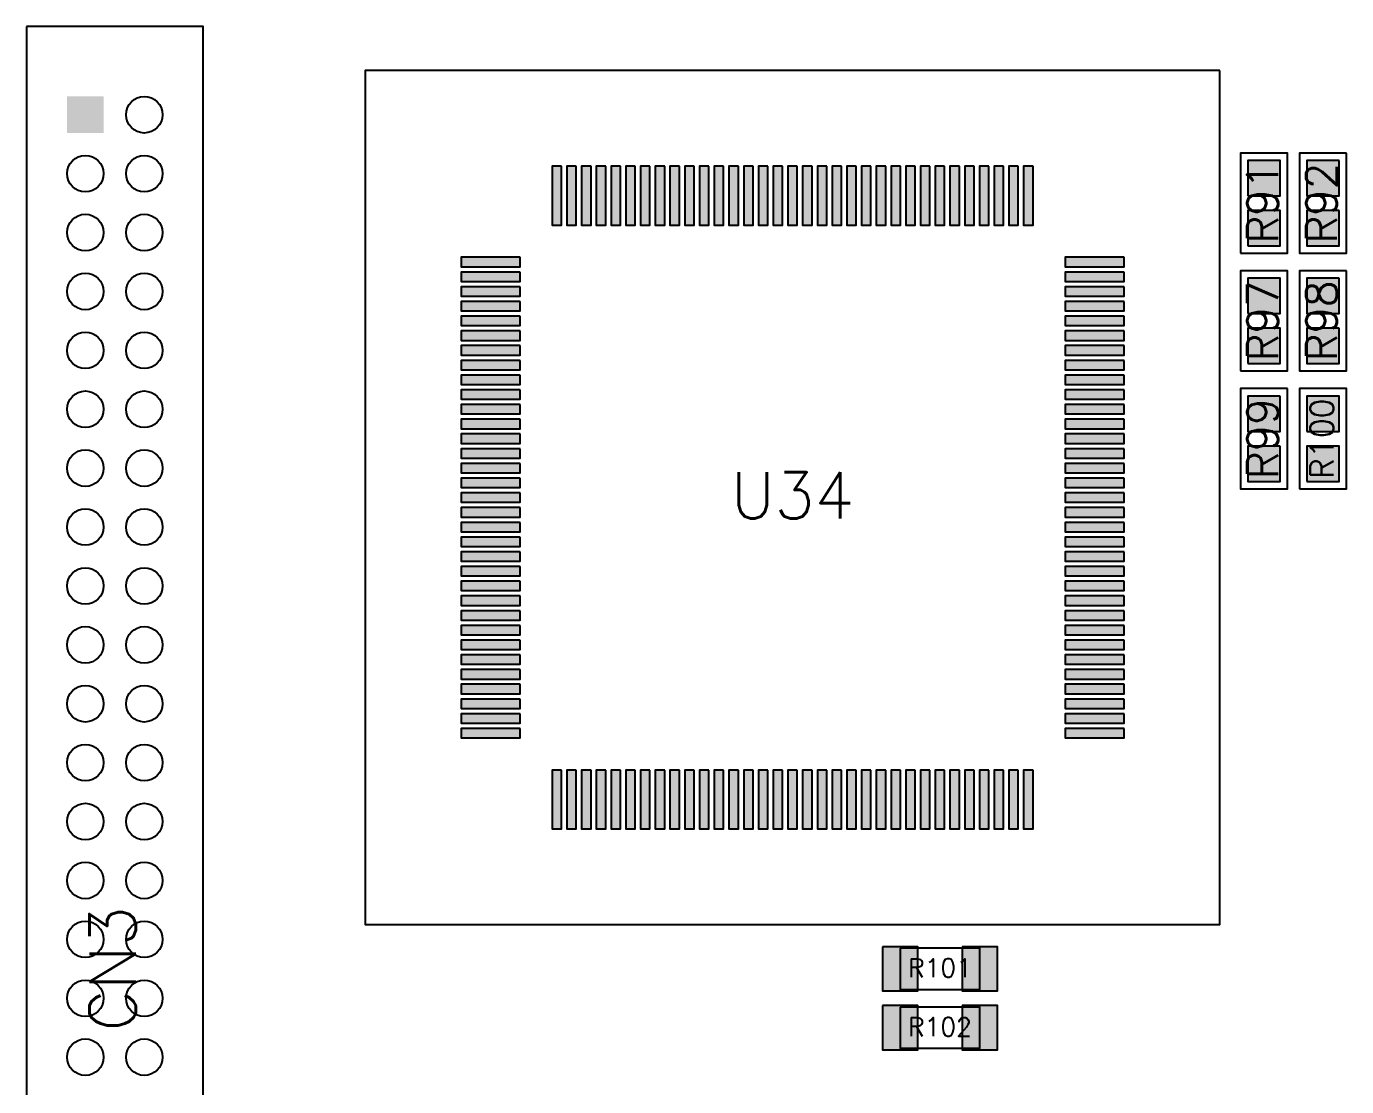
# Model space of a CAD drawing. Header units: millimetres. Extents: x 0 to 245, y 0 to 220.
# Drawn here: x 118.1 to 175, y 49.5 to 95.2 of the extents above; entities that cross this region are included whole.
import ezdxf

# ---------------------------------------------------------------- set-up
doc = ezdxf.new("R2010")
doc.units = ezdxf.units.MM
for name, color, linetype in [('T_SMDOutline_InBom', 5, 'Continuous'), ('T_SMDText_InBom', 8, 'Continuous'), ('T_THTOutline_InBom', 22, 'Continuous'), ('T_THTText_InBom', 22, 'Continuous'), ('Top-InBomParts-SMD-0', 10, 'Continuous'), ('Top-InBomParts-THT-0', 22, 'Continuous'), ('Top-InBomParts-THT-all', 22, 'Continuous'), ('Top-InBomSMDPins-all', 5, 'Continuous'), ('Top-InBomSMDPinsPad-all', 5, 'Continuous')]:
    doc.layers.add(name, color=color, linetype=linetype)
doc.styles.get("Standard").update_dxf_attribs({"font": 'txt', "bigfont": 'gbcbig.shx'})

msp = doc.modelspace()

# ---------------------------------------------------------------- hatches: boundary and pattern name
at = {"layer": 'Top-InBomParts-THT-all'}
msp.add_hatch(color=256, dxfattribs=at).paths.add_polyline_path([(119.8626, 92.2274), (119.8626, 90.6526), (121.4374, 90.6526), (121.4374, 92.2274), (119.8626, 92.2274)], flags=0)
at = {"layer": 'Top-InBomSMDPinsPad-all'}
for points in [[(170.7515, 87.9472), (172.1485, 87.9472), (172.1485, 89.4712), (170.7515, 89.4712), (170.7515, 87.9472)], [(174.6885, 89.4712), (173.2915, 89.4712), (173.2915, 87.9472), (174.6885, 87.9472), (174.6885, 89.4712)], [(141.1732, 89.2172), (140.7668, 89.2172), (140.7668, 86.6772), (141.1732, 86.6772), (141.1732, 89.2172)], [(141.8082, 89.2172), (141.4018, 89.2172), (141.4018, 86.6772), (141.8082, 86.6772), (141.8082, 89.2172)], [(142.4432, 89.2172), (142.0368, 89.2172), (142.0368, 86.6772), (142.4432, 86.6772), (142.4432, 89.2172)], [(143.0782, 89.2172), (142.6718, 89.2172), (142.6718, 86.6772), (143.0782, 86.6772), (143.0782, 89.2172)], [(143.7132, 89.2172), (143.3068, 89.2172), (143.3068, 86.6772), (143.7132, 86.6772), (143.7132, 89.2172)], [(144.3482, 89.2172), (143.9418, 89.2172), (143.9418, 86.6772), (144.3482, 86.6772), (144.3482, 89.2172)], [(144.9832, 89.2172), (144.5768, 89.2172), (144.5768, 86.6772), (144.9832, 86.6772), (144.9832, 89.2172)], [(145.6182, 89.2172), (145.2118, 89.2172), (145.2118, 86.6772), (145.6182, 86.6772), (145.6182, 89.2172)], [(146.2532, 89.2172), (145.8468, 89.2172), (145.8468, 86.6772), (146.2532, 86.6772), (146.2532, 89.2172)], [(146.8882, 89.2172), (146.4818, 89.2172), (146.4818, 86.6772), (146.8882, 86.6772), (146.8882, 89.2172)], [(147.5232, 89.2172), (147.1168, 89.2172), (147.1168, 86.6772), (147.5232, 86.6772), (147.5232, 89.2172)], [(148.1582, 89.2172), (147.7518, 89.2172), (147.7518, 86.6772), (148.1582, 86.6772), (148.1582, 89.2172)], [(148.7932, 89.2172), (148.3868, 89.2172), (148.3868, 86.6772), (148.7932, 86.6772), (148.7932, 89.2172)], [(149.4282, 89.2172), (149.0218, 89.2172), (149.0218, 86.6772), (149.4282, 86.6772), (149.4282, 89.2172)], [(150.0632, 89.2172), (149.6568, 89.2172), (149.6568, 86.6772), (150.0632, 86.6772), (150.0632, 89.2172)], [(150.6982, 89.2172), (150.2918, 89.2172), (150.2918, 86.6772), (150.6982, 86.6772), (150.6982, 89.2172)], [(151.3329, 89.2172), (150.9265, 89.2172), (150.9265, 86.6772), (151.3329, 86.6772), (151.3329, 89.2172)], [(151.9679, 89.2172), (151.5615, 89.2172), (151.5615, 86.6772), (151.9679, 86.6772), (151.9679, 89.2172)], [(152.6029, 89.2172), (152.1965, 89.2172), (152.1965, 86.6772), (152.6029, 86.6772), (152.6029, 89.2172)], [(153.2379, 89.2172), (152.8315, 89.2172), (152.8315, 86.6772), (153.2379, 86.6772), (153.2379, 89.2172)], [(153.8729, 89.2172), (153.4665, 89.2172), (153.4665, 86.6772), (153.8729, 86.6772), (153.8729, 89.2172)], [(154.5079, 89.2172), (154.1015, 89.2172), (154.1015, 86.6772), (154.5079, 86.6772), (154.5079, 89.2172)], [(155.1429, 89.2172), (154.7365, 89.2172), (154.7365, 86.6772), (155.1429, 86.6772), (155.1429, 89.2172)], [(155.7779, 89.2172), (155.3715, 89.2172), (155.3715, 86.6772), (155.7779, 86.6772), (155.7779, 89.2172)], [(156.4129, 89.2172), (156.0065, 89.2172), (156.0065, 86.6772), (156.4129, 86.6772), (156.4129, 89.2172)], [(157.0479, 89.2172), (156.6415, 89.2172), (156.6415, 86.6772), (157.0479, 86.6772), (157.0479, 89.2172)], [(157.6829, 89.2172), (157.2765, 89.2172), (157.2765, 86.6772), (157.6829, 86.6772), (157.6829, 89.2172)], [(158.3179, 89.2172), (157.9115, 89.2172), (157.9115, 86.6772), (158.3179, 86.6772), (158.3179, 89.2172)], [(158.9529, 89.2172), (158.5465, 89.2172), (158.5465, 86.6772), (158.9529, 86.6772), (158.9529, 89.2172)], [(159.5879, 89.2172), (159.1815, 89.2172), (159.1815, 86.6772), (159.5879, 86.6772), (159.5879, 89.2172)], [(160.2229, 89.2172), (159.8165, 89.2172), (159.8165, 86.6772), (160.2229, 86.6772), (160.2229, 89.2172)], [(160.8579, 89.2172), (160.4515, 89.2172), (160.4515, 86.6772), (160.8579, 86.6772), (160.8579, 89.2172)], [(161.4929, 89.2172), (161.0865, 89.2172), (161.0865, 86.6772), (161.4929, 86.6772), (161.4929, 89.2172)], [(170.7515, 85.7885), (172.1485, 85.7885), (172.1485, 87.3125), (170.7515, 87.3125), (170.7515, 85.7885)], [(174.6885, 87.3125), (173.2915, 87.3125), (173.2915, 85.7885), (174.6885, 85.7885), (174.6885, 87.3125)], [(139.3825, 85.2929), (136.8425, 85.2929), (136.8425, 84.8865), (139.3825, 84.8865), (139.3825, 85.2929)], [(165.4172, 85.2929), (162.8772, 85.2929), (162.8772, 84.8865), (165.4172, 84.8865), (165.4172, 85.2929)], [(139.3825, 84.6579), (136.8425, 84.6579), (136.8425, 84.2515), (139.3825, 84.2515), (139.3825, 84.6579)], [(165.4172, 84.6579), (162.8772, 84.6579), (162.8772, 84.2515), (165.4172, 84.2515), (165.4172, 84.6579)], [(170.7515, 82.8672), (172.1485, 82.8672), (172.1485, 84.3912), (170.7515, 84.3912), (170.7515, 82.8672)], [(174.6885, 84.3912), (173.2915, 84.3912), (173.2915, 82.8672), (174.6885, 82.8672), (174.6885, 84.3912)], [(139.3825, 84.0229), (136.8425, 84.0229), (136.8425, 83.6165), (139.3825, 83.6165), (139.3825, 84.0229)], [(165.4172, 84.0229), (162.8772, 84.0229), (162.8772, 83.6165), (165.4172, 83.6165), (165.4172, 84.0229)], [(139.3825, 83.3879), (136.8425, 83.3879), (136.8425, 82.9815), (139.3825, 82.9815), (139.3825, 83.3879)], [(165.4172, 83.3879), (162.8772, 83.3879), (162.8772, 82.9815), (165.4172, 82.9815), (165.4172, 83.3879)], [(139.3825, 82.7529), (136.8425, 82.7529), (136.8425, 82.3465), (139.3825, 82.3465), (139.3825, 82.7529)], [(165.4172, 82.7529), (162.8772, 82.7529), (162.8772, 82.3465), (165.4172, 82.3465), (165.4172, 82.7529)], [(139.3825, 82.1179), (136.8425, 82.1179), (136.8425, 81.7115), (139.3825, 81.7115), (139.3825, 82.1179)], [(165.4172, 82.1179), (162.8772, 82.1179), (162.8772, 81.7115), (165.4172, 81.7115), (165.4172, 82.1179)], [(170.7515, 80.7085), (172.1485, 80.7085), (172.1485, 82.2325), (170.7515, 82.2325), (170.7515, 80.7085)], [(174.6885, 82.2325), (173.2915, 82.2325), (173.2915, 80.7085), (174.6885, 80.7085), (174.6885, 82.2325)], [(139.3825, 81.4829), (136.8425, 81.4829), (136.8425, 81.0765), (139.3825, 81.0765), (139.3825, 81.4829)], [(165.4172, 81.4829), (162.8772, 81.4829), (162.8772, 81.0765), (165.4172, 81.0765), (165.4172, 81.4829)], [(139.3825, 80.8479), (136.8425, 80.8479), (136.8425, 80.4415), (139.3825, 80.4415), (139.3825, 80.8479)], [(165.4172, 80.8479), (162.8772, 80.8479), (162.8772, 80.4415), (165.4172, 80.4415), (165.4172, 80.8479)], [(139.3825, 80.2129), (136.8425, 80.2129), (136.8425, 79.8065), (139.3825, 79.8065), (139.3825, 80.2129)], [(165.4172, 80.2129), (162.8772, 80.2129), (162.8772, 79.8065), (165.4172, 79.8065), (165.4172, 80.2129)], [(139.3825, 79.5779), (136.8425, 79.5779), (136.8425, 79.1715), (139.3825, 79.1715), (139.3825, 79.5779)], [(165.4172, 79.5779), (162.8772, 79.5779), (162.8772, 79.1715), (165.4172, 79.1715), (165.4172, 79.5779)], [(172.1485, 79.3112), (170.7515, 79.3112), (170.7515, 77.7872), (172.1485, 77.7872), (172.1485, 79.3112)], [(173.2915, 77.7872), (174.6885, 77.7872), (174.6885, 79.3112), (173.2915, 79.3112), (173.2915, 77.7872)], [(139.3825, 78.9429), (136.8425, 78.9429), (136.8425, 78.5365), (139.3825, 78.5365), (139.3825, 78.9429)], [(165.4172, 78.9429), (162.8772, 78.9429), (162.8772, 78.5365), (165.4172, 78.5365), (165.4172, 78.9429)], [(139.3825, 78.3079), (136.8425, 78.3079), (136.8425, 77.9015), (139.3825, 77.9015), (139.3825, 78.3079)], [(165.4172, 78.3079), (162.8772, 78.3079), (162.8772, 77.9015), (165.4172, 77.9015), (165.4172, 78.3079)], [(139.3825, 77.6729), (136.8425, 77.6729), (136.8425, 77.2665), (139.3825, 77.2665), (139.3825, 77.6729)], [(165.4172, 77.6729), (162.8772, 77.6729), (162.8772, 77.2665), (165.4172, 77.2665), (165.4172, 77.6729)], [(139.3825, 77.0379), (136.8425, 77.0379), (136.8425, 76.6315), (139.3825, 76.6315), (139.3825, 77.0379)], [(165.4172, 77.0379), (162.8772, 77.0379), (162.8772, 76.6315), (165.4172, 76.6315), (165.4172, 77.0379)], [(172.1485, 77.1525), (170.7515, 77.1525), (170.7515, 75.6285), (172.1485, 75.6285), (172.1485, 77.1525)], [(173.2915, 75.6285), (174.6885, 75.6285), (174.6885, 77.1525), (173.2915, 77.1525), (173.2915, 75.6285)], [(139.3825, 76.4029), (136.8425, 76.4029), (136.8425, 75.9965), (139.3825, 75.9965), (139.3825, 76.4029)], [(165.4172, 76.4029), (162.8772, 76.4029), (162.8772, 75.9965), (165.4172, 75.9965), (165.4172, 76.4029)], [(139.3825, 75.7679), (136.8425, 75.7679), (136.8425, 75.3615), (139.3825, 75.3615), (139.3825, 75.7679)], [(165.4172, 75.7679), (162.8772, 75.7679), (162.8772, 75.3615), (165.4172, 75.3615), (165.4172, 75.7679)], [(139.3825, 75.1329), (136.8425, 75.1329), (136.8425, 74.7265), (139.3825, 74.7265), (139.3825, 75.1329)], [(165.4172, 75.1329), (162.8772, 75.1329), (162.8772, 74.7265), (165.4172, 74.7265), (165.4172, 75.1329)], [(139.3825, 74.4982), (136.8425, 74.4982), (136.8425, 74.0918), (139.3825, 74.0918), (139.3825, 74.4982)], [(165.4172, 74.4982), (162.8772, 74.4982), (162.8772, 74.0918), (165.4172, 74.0918), (165.4172, 74.4982)], [(139.3825, 73.8632), (136.8425, 73.8632), (136.8425, 73.4568), (139.3825, 73.4568), (139.3825, 73.8632)], [(165.4172, 73.8632), (162.8772, 73.8632), (162.8772, 73.4568), (165.4172, 73.4568), (165.4172, 73.8632)], [(139.3825, 73.2282), (136.8425, 73.2282), (136.8425, 72.8218), (139.3825, 72.8218), (139.3825, 73.2282)], [(165.4172, 73.2282), (162.8772, 73.2282), (162.8772, 72.8218), (165.4172, 72.8218), (165.4172, 73.2282)], [(139.3825, 72.5932), (136.8425, 72.5932), (136.8425, 72.1868), (139.3825, 72.1868), (139.3825, 72.5932)], [(165.4172, 72.5932), (162.8772, 72.5932), (162.8772, 72.1868), (165.4172, 72.1868), (165.4172, 72.5932)], [(139.3825, 71.9582), (136.8425, 71.9582), (136.8425, 71.5518), (139.3825, 71.5518), (139.3825, 71.9582)], [(165.4172, 71.9582), (162.8772, 71.9582), (162.8772, 71.5518), (165.4172, 71.5518), (165.4172, 71.9582)], [(139.3825, 71.3232), (136.8425, 71.3232), (136.8425, 70.9168), (139.3825, 70.9168), (139.3825, 71.3232)], [(165.4172, 71.3232), (162.8772, 71.3232), (162.8772, 70.9168), (165.4172, 70.9168), (165.4172, 71.3232)], [(139.3825, 70.6882), (136.8425, 70.6882), (136.8425, 70.2818), (139.3825, 70.2818), (139.3825, 70.6882)], [(165.4172, 70.6882), (162.8772, 70.6882), (162.8772, 70.2818), (165.4172, 70.2818), (165.4172, 70.6882)], [(139.3825, 70.0532), (136.8425, 70.0532), (136.8425, 69.6468), (139.3825, 69.6468), (139.3825, 70.0532)], [(165.4172, 70.0532), (162.8772, 70.0532), (162.8772, 69.6468), (165.4172, 69.6468), (165.4172, 70.0532)], [(139.3825, 69.4182), (136.8425, 69.4182), (136.8425, 69.0118), (139.3825, 69.0118), (139.3825, 69.4182)], [(165.4172, 69.4182), (162.8772, 69.4182), (162.8772, 69.0118), (165.4172, 69.0118), (165.4172, 69.4182)], [(139.3825, 68.7832), (136.8425, 68.7832), (136.8425, 68.3768), (139.3825, 68.3768), (139.3825, 68.7832)], [(165.4172, 68.7832), (162.8772, 68.7832), (162.8772, 68.3768), (165.4172, 68.3768), (165.4172, 68.7832)], [(139.3825, 68.1482), (136.8425, 68.1482), (136.8425, 67.7418), (139.3825, 67.7418), (139.3825, 68.1482)], [(165.4172, 68.1482), (162.8772, 68.1482), (162.8772, 67.7418), (165.4172, 67.7418), (165.4172, 68.1482)], [(139.3825, 67.5132), (136.8425, 67.5132), (136.8425, 67.1068), (139.3825, 67.1068), (139.3825, 67.5132)], [(165.4172, 67.5132), (162.8772, 67.5132), (162.8772, 67.1068), (165.4172, 67.1068), (165.4172, 67.5132)], [(139.3825, 66.8782), (136.8425, 66.8782), (136.8425, 66.4718), (139.3825, 66.4718), (139.3825, 66.8782)], [(165.4172, 66.8782), (162.8772, 66.8782), (162.8772, 66.4718), (165.4172, 66.4718), (165.4172, 66.8782)], [(139.3825, 66.2432), (136.8425, 66.2432), (136.8425, 65.8368), (139.3825, 65.8368), (139.3825, 66.2432)], [(165.4172, 66.2432), (162.8772, 66.2432), (162.8772, 65.8368), (165.4172, 65.8368), (165.4172, 66.2432)], [(139.3825, 65.6082), (136.8425, 65.6082), (136.8425, 65.2018), (139.3825, 65.2018), (139.3825, 65.6082)], [(165.4172, 65.6082), (162.8772, 65.6082), (162.8772, 65.2018), (165.4172, 65.2018), (165.4172, 65.6082)], [(139.3825, 64.9732), (136.8425, 64.9732), (136.8425, 64.5668), (139.3825, 64.5668), (139.3825, 64.9732)], [(165.4172, 64.9732), (162.8772, 64.9732), (162.8772, 64.5668), (165.4172, 64.5668), (165.4172, 64.9732)], [(141.1732, 63.1825), (140.7668, 63.1825), (140.7668, 60.6425), (141.1732, 60.6425), (141.1732, 63.1825)], [(141.8082, 63.1825), (141.4018, 63.1825), (141.4018, 60.6425), (141.8082, 60.6425), (141.8082, 63.1825)], [(142.4432, 63.1825), (142.0368, 63.1825), (142.0368, 60.6425), (142.4432, 60.6425), (142.4432, 63.1825)], [(143.0782, 63.1825), (142.6718, 63.1825), (142.6718, 60.6425), (143.0782, 60.6425), (143.0782, 63.1825)], [(143.7132, 63.1825), (143.3068, 63.1825), (143.3068, 60.6425), (143.7132, 60.6425), (143.7132, 63.1825)], [(144.3482, 63.1825), (143.9418, 63.1825), (143.9418, 60.6425), (144.3482, 60.6425), (144.3482, 63.1825)], [(144.9832, 63.1825), (144.5768, 63.1825), (144.5768, 60.6425), (144.9832, 60.6425), (144.9832, 63.1825)], [(145.6182, 63.1825), (145.2118, 63.1825), (145.2118, 60.6425), (145.6182, 60.6425), (145.6182, 63.1825)], [(146.2532, 63.1825), (145.8468, 63.1825), (145.8468, 60.6425), (146.2532, 60.6425), (146.2532, 63.1825)], [(146.8882, 63.1825), (146.4818, 63.1825), (146.4818, 60.6425), (146.8882, 60.6425), (146.8882, 63.1825)], [(147.5232, 63.1825), (147.1168, 63.1825), (147.1168, 60.6425), (147.5232, 60.6425), (147.5232, 63.1825)], [(148.1582, 63.1825), (147.7518, 63.1825), (147.7518, 60.6425), (148.1582, 60.6425), (148.1582, 63.1825)], [(148.7932, 63.1825), (148.3868, 63.1825), (148.3868, 60.6425), (148.7932, 60.6425), (148.7932, 63.1825)], [(149.4282, 63.1825), (149.0218, 63.1825), (149.0218, 60.6425), (149.4282, 60.6425), (149.4282, 63.1825)], [(150.0632, 63.1825), (149.6568, 63.1825), (149.6568, 60.6425), (150.0632, 60.6425), (150.0632, 63.1825)], [(150.6982, 63.1825), (150.2918, 63.1825), (150.2918, 60.6425), (150.6982, 60.6425), (150.6982, 63.1825)], [(151.3329, 63.1825), (150.9265, 63.1825), (150.9265, 60.6425), (151.3329, 60.6425), (151.3329, 63.1825)], [(151.9679, 63.1825), (151.5615, 63.1825), (151.5615, 60.6425), (151.9679, 60.6425), (151.9679, 63.1825)], [(152.6029, 63.1825), (152.1965, 63.1825), (152.1965, 60.6425), (152.6029, 60.6425), (152.6029, 63.1825)], [(153.2379, 63.1825), (152.8315, 63.1825), (152.8315, 60.6425), (153.2379, 60.6425), (153.2379, 63.1825)], [(153.8729, 63.1825), (153.4665, 63.1825), (153.4665, 60.6425), (153.8729, 60.6425), (153.8729, 63.1825)], [(154.5079, 63.1825), (154.1015, 63.1825), (154.1015, 60.6425), (154.5079, 60.6425), (154.5079, 63.1825)], [(155.1429, 63.1825), (154.7365, 63.1825), (154.7365, 60.6425), (155.1429, 60.6425), (155.1429, 63.1825)], [(155.7779, 63.1825), (155.3715, 63.1825), (155.3715, 60.6425), (155.7779, 60.6425), (155.7779, 63.1825)], [(156.4129, 63.1825), (156.0065, 63.1825), (156.0065, 60.6425), (156.4129, 60.6425), (156.4129, 63.1825)], [(157.0479, 63.1825), (156.6415, 63.1825), (156.6415, 60.6425), (157.0479, 60.6425), (157.0479, 63.1825)], [(157.6829, 63.1825), (157.2765, 63.1825), (157.2765, 60.6425), (157.6829, 60.6425), (157.6829, 63.1825)], [(158.3179, 63.1825), (157.9115, 63.1825), (157.9115, 60.6425), (158.3179, 60.6425), (158.3179, 63.1825)], [(158.9529, 63.1825), (158.5465, 63.1825), (158.5465, 60.6425), (158.9529, 60.6425), (158.9529, 63.1825)], [(159.5879, 63.1825), (159.1815, 63.1825), (159.1815, 60.6425), (159.5879, 60.6425), (159.5879, 63.1825)], [(160.2229, 63.1825), (159.8165, 63.1825), (159.8165, 60.6425), (160.2229, 60.6425), (160.2229, 63.1825)], [(160.8579, 63.1825), (160.4515, 63.1825), (160.4515, 60.6425), (160.8579, 60.6425), (160.8579, 63.1825)], [(161.4929, 63.1825), (161.0865, 63.1825), (161.0865, 60.6425), (161.4929, 60.6425), (161.4929, 63.1825)], [(155.0035, 55.5625), (155.0035, 53.6575), (156.5275, 53.6575), (156.5275, 55.5625), (155.0035, 55.5625)], [(158.4322, 55.5625), (158.4322, 53.6575), (159.9562, 53.6575), (159.9562, 55.5625), (158.4322, 55.5625)], [(155.0035, 53.0222), (155.0035, 51.1172), (156.5275, 51.1172), (156.5275, 53.0222), (155.0035, 53.0222)], [(158.4322, 53.0222), (158.4322, 51.1172), (159.9562, 51.1172), (159.9562, 53.0222), (158.4322, 53.0222)]]:
    msp.add_hatch(color=256, dxfattribs=at).paths.add_polyline_path(points, flags=0)

# ---------------------------------------------------------------- linework, layer by layer
at = {"layer": 'T_SMDOutline_InBom'}
for points in [[(169.5447, 93.3447), (132.715, 93.3447), (132.715, 56.515), (169.5447, 56.515), (169.5447, 93.3447)], [(170.434, 85.471), (172.466, 85.471), (172.466, 89.7887), (170.434, 89.7887), (170.434, 85.471)], [(175.006, 89.7887), (172.974, 89.7887), (172.974, 85.471), (175.006, 85.471), (175.006, 89.7887)], [(170.434, 80.391), (172.466, 80.391), (172.466, 84.7087), (170.434, 84.7087), (170.434, 80.391)], [(175.006, 84.7087), (172.974, 84.7087), (172.974, 80.391), (175.006, 80.391), (175.006, 84.7087)], [(172.466, 79.6287), (170.434, 79.6287), (170.434, 75.311), (172.466, 75.311), (172.466, 79.6287)], [(172.974, 75.311), (175.006, 75.311), (175.006, 79.6287), (172.974, 79.6287), (172.974, 75.311)], [(155.7655, 55.499), (155.7655, 53.721), (159.1942, 53.721), (159.1942, 55.499), (155.7655, 55.499)], [(155.7655, 52.9587), (155.7655, 51.1807), (159.1942, 51.1807), (159.1942, 52.9587), (155.7655, 52.9587)]]:
    msp.add_lwpolyline(points, dxfattribs=at)
at = {"layer": 'T_THTOutline_InBom'}
msp.add_lwpolyline([(118.11, 95.25), (118.11, 13.97), (125.7297, 13.97), (125.7297, 95.25), (118.11, 95.25)], dxfattribs=at)
at = {"layer": 'Top-InBomParts-SMD-0'}
for points in [[(169.5447, 93.3447), (132.7147, 93.3447), (132.7147, 56.5147), (169.5447, 56.5147), (169.5447, 93.3447)], [(170.434, 85.471), (172.466, 85.471), (172.466, 89.789), (170.434, 89.789), (170.434, 85.471)], [(175.006, 89.7887), (172.974, 89.7887), (172.974, 85.4707), (175.006, 85.4707), (175.006, 89.7887)], [(170.434, 80.391), (172.466, 80.391), (172.466, 84.709), (170.434, 84.709), (170.434, 80.391)], [(175.006, 84.7087), (172.974, 84.7087), (172.974, 80.3907), (175.006, 80.3907), (175.006, 84.7087)], [(172.466, 79.6287), (170.434, 79.6287), (170.434, 75.3107), (172.466, 75.3107), (172.466, 79.6287)], [(172.974, 75.311), (175.006, 75.311), (175.006, 79.629), (172.974, 79.629), (172.974, 75.311)], [(155.7655, 55.499), (155.7655, 53.721), (159.1945, 53.721), (159.1945, 55.499), (155.7655, 55.499)], [(155.7655, 52.9587), (155.7655, 51.1807), (159.1945, 51.1807), (159.1945, 52.9587), (155.7655, 52.9587)]]:
    msp.add_lwpolyline(points, dxfattribs=at)
at = {"layer": 'Top-InBomParts-THT-0'}
msp.add_lwpolyline([(118.11, 95.25), (118.11, 13.97), (125.73, 13.97), (125.73, 95.25), (118.11, 95.25)], dxfattribs=at)
at = {"layer": 'Top-InBomParts-THT-all'}
for centre in [(123.19, 91.4397), (120.65, 88.8997), (123.19, 88.8997), (120.65, 86.36), (123.19, 86.36), (120.65, 83.8197), (123.19, 83.8197), (120.65, 81.2797), (123.19, 81.2797), (120.65, 78.7397), (123.19, 78.7397), (120.65, 76.1997), (123.19, 76.1997), (120.65, 73.66), (123.19, 73.66), (120.65, 71.1197), (123.19, 71.1197), (120.65, 68.5797), (123.19, 68.5797), (120.65, 66.0397), (123.19, 66.0397), (120.65, 63.4997), (123.19, 63.4997), (120.65, 60.96), (123.19, 60.96), (120.65, 58.4197), (123.19, 58.4197), (120.65, 55.88), (123.19, 55.88), (120.65, 53.34), (123.19, 53.34), (120.65, 50.8), (123.19, 50.8)]:
    msp.add_circle(centre, 0.7873, dxfattribs=at)
at = {"layer": 'Top-InBomSMDPins-all'}
for points in [[(170.7515, 87.9472), (172.1485, 87.9472), (172.1485, 89.4712), (170.7515, 89.4712), (170.7515, 87.9472)], [(174.6885, 89.4712), (173.2915, 89.4712), (173.2915, 87.9472), (174.6885, 87.9472), (174.6885, 89.4712)], [(141.1732, 89.2172), (140.7668, 89.2172), (140.7668, 86.6772), (141.1732, 86.6772), (141.1732, 89.2172)], [(141.8082, 89.2172), (141.4018, 89.2172), (141.4018, 86.6772), (141.8082, 86.6772), (141.8082, 89.2172)], [(142.4432, 89.2172), (142.0368, 89.2172), (142.0368, 86.6772), (142.4432, 86.6772), (142.4432, 89.2172)], [(143.0782, 89.2172), (142.6718, 89.2172), (142.6718, 86.6772), (143.0782, 86.6772), (143.0782, 89.2172)], [(143.7132, 89.2172), (143.3068, 89.2172), (143.3068, 86.6772), (143.7132, 86.6772), (143.7132, 89.2172)], [(144.3482, 89.2172), (143.9418, 89.2172), (143.9418, 86.6772), (144.3482, 86.6772), (144.3482, 89.2172)], [(144.9832, 89.2172), (144.5768, 89.2172), (144.5768, 86.6772), (144.9832, 86.6772), (144.9832, 89.2172)], [(145.6182, 89.2172), (145.2118, 89.2172), (145.2118, 86.6772), (145.6182, 86.6772), (145.6182, 89.2172)], [(146.2532, 89.2172), (145.8468, 89.2172), (145.8468, 86.6772), (146.2532, 86.6772), (146.2532, 89.2172)], [(146.8882, 89.2172), (146.4818, 89.2172), (146.4818, 86.6772), (146.8882, 86.6772), (146.8882, 89.2172)], [(147.5232, 89.2172), (147.1168, 89.2172), (147.1168, 86.6772), (147.5232, 86.6772), (147.5232, 89.2172)], [(148.1582, 89.2172), (147.7518, 89.2172), (147.7518, 86.6772), (148.1582, 86.6772), (148.1582, 89.2172)], [(148.7932, 89.2172), (148.3868, 89.2172), (148.3868, 86.6772), (148.7932, 86.6772), (148.7932, 89.2172)], [(149.4282, 89.2172), (149.0218, 89.2172), (149.0218, 86.6772), (149.4282, 86.6772), (149.4282, 89.2172)], [(150.0632, 89.2172), (149.6568, 89.2172), (149.6568, 86.6772), (150.0632, 86.6772), (150.0632, 89.2172)], [(150.6982, 89.2172), (150.2918, 89.2172), (150.2918, 86.6772), (150.6982, 86.6772), (150.6982, 89.2172)], [(151.3329, 89.2172), (150.9265, 89.2172), (150.9265, 86.6772), (151.3329, 86.6772), (151.3329, 89.2172)], [(151.9679, 89.2172), (151.5615, 89.2172), (151.5615, 86.6772), (151.9679, 86.6772), (151.9679, 89.2172)], [(152.6029, 89.2172), (152.1965, 89.2172), (152.1965, 86.6772), (152.6029, 86.6772), (152.6029, 89.2172)], [(153.2379, 89.2172), (152.8315, 89.2172), (152.8315, 86.6772), (153.2379, 86.6772), (153.2379, 89.2172)], [(153.8729, 89.2172), (153.4665, 89.2172), (153.4665, 86.6772), (153.8729, 86.6772), (153.8729, 89.2172)], [(154.5079, 89.2172), (154.1015, 89.2172), (154.1015, 86.6772), (154.5079, 86.6772), (154.5079, 89.2172)], [(155.1429, 89.2172), (154.7365, 89.2172), (154.7365, 86.6772), (155.1429, 86.6772), (155.1429, 89.2172)], [(155.7779, 89.2172), (155.3715, 89.2172), (155.3715, 86.6772), (155.7779, 86.6772), (155.7779, 89.2172)], [(156.4129, 89.2172), (156.0065, 89.2172), (156.0065, 86.6772), (156.4129, 86.6772), (156.4129, 89.2172)], [(157.0479, 89.2172), (156.6415, 89.2172), (156.6415, 86.6772), (157.0479, 86.6772), (157.0479, 89.2172)], [(157.6829, 89.2172), (157.2765, 89.2172), (157.2765, 86.6772), (157.6829, 86.6772), (157.6829, 89.2172)], [(158.3179, 89.2172), (157.9115, 89.2172), (157.9115, 86.6772), (158.3179, 86.6772), (158.3179, 89.2172)], [(158.9529, 89.2172), (158.5465, 89.2172), (158.5465, 86.6772), (158.9529, 86.6772), (158.9529, 89.2172)], [(159.5879, 89.2172), (159.1815, 89.2172), (159.1815, 86.6772), (159.5879, 86.6772), (159.5879, 89.2172)], [(160.2229, 89.2172), (159.8165, 89.2172), (159.8165, 86.6772), (160.2229, 86.6772), (160.2229, 89.2172)], [(160.8579, 89.2172), (160.4515, 89.2172), (160.4515, 86.6772), (160.8579, 86.6772), (160.8579, 89.2172)], [(161.4929, 89.2172), (161.0865, 89.2172), (161.0865, 86.6772), (161.4929, 86.6772), (161.4929, 89.2172)], [(170.7515, 85.7885), (172.1485, 85.7885), (172.1485, 87.3125), (170.7515, 87.3125), (170.7515, 85.7885)], [(174.6885, 87.3125), (173.2915, 87.3125), (173.2915, 85.7885), (174.6885, 85.7885), (174.6885, 87.3125)], [(139.3825, 85.2929), (136.8425, 85.2929), (136.8425, 84.8865), (139.3825, 84.8865), (139.3825, 85.2929)], [(165.4172, 85.2929), (162.8772, 85.2929), (162.8772, 84.8865), (165.4172, 84.8865), (165.4172, 85.2929)], [(139.3825, 84.6579), (136.8425, 84.6579), (136.8425, 84.2515), (139.3825, 84.2515), (139.3825, 84.6579)], [(165.4172, 84.6579), (162.8772, 84.6579), (162.8772, 84.2515), (165.4172, 84.2515), (165.4172, 84.6579)], [(170.7515, 82.8672), (172.1485, 82.8672), (172.1485, 84.3912), (170.7515, 84.3912), (170.7515, 82.8672)], [(174.6885, 84.3912), (173.2915, 84.3912), (173.2915, 82.8672), (174.6885, 82.8672), (174.6885, 84.3912)], [(139.3825, 84.0229), (136.8425, 84.0229), (136.8425, 83.6165), (139.3825, 83.6165), (139.3825, 84.0229)], [(165.4172, 84.0229), (162.8772, 84.0229), (162.8772, 83.6165), (165.4172, 83.6165), (165.4172, 84.0229)], [(139.3825, 83.3879), (136.8425, 83.3879), (136.8425, 82.9815), (139.3825, 82.9815), (139.3825, 83.3879)], [(165.4172, 83.3879), (162.8772, 83.3879), (162.8772, 82.9815), (165.4172, 82.9815), (165.4172, 83.3879)], [(139.3825, 82.7529), (136.8425, 82.7529), (136.8425, 82.3465), (139.3825, 82.3465), (139.3825, 82.7529)], [(165.4172, 82.7529), (162.8772, 82.7529), (162.8772, 82.3465), (165.4172, 82.3465), (165.4172, 82.7529)], [(139.3825, 82.1179), (136.8425, 82.1179), (136.8425, 81.7115), (139.3825, 81.7115), (139.3825, 82.1179)], [(165.4172, 82.1179), (162.8772, 82.1179), (162.8772, 81.7115), (165.4172, 81.7115), (165.4172, 82.1179)], [(170.7515, 80.7085), (172.1485, 80.7085), (172.1485, 82.2325), (170.7515, 82.2325), (170.7515, 80.7085)], [(174.6885, 82.2325), (173.2915, 82.2325), (173.2915, 80.7085), (174.6885, 80.7085), (174.6885, 82.2325)], [(139.3825, 81.4829), (136.8425, 81.4829), (136.8425, 81.0765), (139.3825, 81.0765), (139.3825, 81.4829)], [(165.4172, 81.4829), (162.8772, 81.4829), (162.8772, 81.0765), (165.4172, 81.0765), (165.4172, 81.4829)], [(139.3825, 80.8479), (136.8425, 80.8479), (136.8425, 80.4415), (139.3825, 80.4415), (139.3825, 80.8479)], [(165.4172, 80.8479), (162.8772, 80.8479), (162.8772, 80.4415), (165.4172, 80.4415), (165.4172, 80.8479)], [(139.3825, 80.2129), (136.8425, 80.2129), (136.8425, 79.8065), (139.3825, 79.8065), (139.3825, 80.2129)], [(165.4172, 80.2129), (162.8772, 80.2129), (162.8772, 79.8065), (165.4172, 79.8065), (165.4172, 80.2129)], [(139.3825, 79.5779), (136.8425, 79.5779), (136.8425, 79.1715), (139.3825, 79.1715), (139.3825, 79.5779)], [(165.4172, 79.5779), (162.8772, 79.5779), (162.8772, 79.1715), (165.4172, 79.1715), (165.4172, 79.5779)], [(172.1485, 79.3112), (170.7515, 79.3112), (170.7515, 77.7872), (172.1485, 77.7872), (172.1485, 79.3112)], [(173.2915, 77.7872), (174.6885, 77.7872), (174.6885, 79.3112), (173.2915, 79.3112), (173.2915, 77.7872)], [(139.3825, 78.9429), (136.8425, 78.9429), (136.8425, 78.5365), (139.3825, 78.5365), (139.3825, 78.9429)], [(165.4172, 78.9429), (162.8772, 78.9429), (162.8772, 78.5365), (165.4172, 78.5365), (165.4172, 78.9429)], [(139.3825, 78.3079), (136.8425, 78.3079), (136.8425, 77.9015), (139.3825, 77.9015), (139.3825, 78.3079)], [(165.4172, 78.3079), (162.8772, 78.3079), (162.8772, 77.9015), (165.4172, 77.9015), (165.4172, 78.3079)], [(139.3825, 77.6729), (136.8425, 77.6729), (136.8425, 77.2665), (139.3825, 77.2665), (139.3825, 77.6729)], [(165.4172, 77.6729), (162.8772, 77.6729), (162.8772, 77.2665), (165.4172, 77.2665), (165.4172, 77.6729)], [(139.3825, 77.0379), (136.8425, 77.0379), (136.8425, 76.6315), (139.3825, 76.6315), (139.3825, 77.0379)], [(165.4172, 77.0379), (162.8772, 77.0379), (162.8772, 76.6315), (165.4172, 76.6315), (165.4172, 77.0379)], [(172.1485, 77.1525), (170.7515, 77.1525), (170.7515, 75.6285), (172.1485, 75.6285), (172.1485, 77.1525)], [(173.2915, 75.6285), (174.6885, 75.6285), (174.6885, 77.1525), (173.2915, 77.1525), (173.2915, 75.6285)], [(139.3825, 76.4029), (136.8425, 76.4029), (136.8425, 75.9965), (139.3825, 75.9965), (139.3825, 76.4029)], [(165.4172, 76.4029), (162.8772, 76.4029), (162.8772, 75.9965), (165.4172, 75.9965), (165.4172, 76.4029)], [(139.3825, 75.7679), (136.8425, 75.7679), (136.8425, 75.3615), (139.3825, 75.3615), (139.3825, 75.7679)], [(165.4172, 75.7679), (162.8772, 75.7679), (162.8772, 75.3615), (165.4172, 75.3615), (165.4172, 75.7679)], [(139.3825, 75.1329), (136.8425, 75.1329), (136.8425, 74.7265), (139.3825, 74.7265), (139.3825, 75.1329)], [(165.4172, 75.1329), (162.8772, 75.1329), (162.8772, 74.7265), (165.4172, 74.7265), (165.4172, 75.1329)], [(139.3825, 74.4982), (136.8425, 74.4982), (136.8425, 74.0918), (139.3825, 74.0918), (139.3825, 74.4982)], [(165.4172, 74.4982), (162.8772, 74.4982), (162.8772, 74.0918), (165.4172, 74.0918), (165.4172, 74.4982)], [(139.3825, 73.8632), (136.8425, 73.8632), (136.8425, 73.4568), (139.3825, 73.4568), (139.3825, 73.8632)], [(165.4172, 73.8632), (162.8772, 73.8632), (162.8772, 73.4568), (165.4172, 73.4568), (165.4172, 73.8632)], [(139.3825, 73.2282), (136.8425, 73.2282), (136.8425, 72.8218), (139.3825, 72.8218), (139.3825, 73.2282)], [(165.4172, 73.2282), (162.8772, 73.2282), (162.8772, 72.8218), (165.4172, 72.8218), (165.4172, 73.2282)], [(139.3825, 72.5932), (136.8425, 72.5932), (136.8425, 72.1868), (139.3825, 72.1868), (139.3825, 72.5932)], [(165.4172, 72.5932), (162.8772, 72.5932), (162.8772, 72.1868), (165.4172, 72.1868), (165.4172, 72.5932)], [(139.3825, 71.9582), (136.8425, 71.9582), (136.8425, 71.5518), (139.3825, 71.5518), (139.3825, 71.9582)], [(165.4172, 71.9582), (162.8772, 71.9582), (162.8772, 71.5518), (165.4172, 71.5518), (165.4172, 71.9582)], [(139.3825, 71.3232), (136.8425, 71.3232), (136.8425, 70.9168), (139.3825, 70.9168), (139.3825, 71.3232)], [(165.4172, 71.3232), (162.8772, 71.3232), (162.8772, 70.9168), (165.4172, 70.9168), (165.4172, 71.3232)], [(139.3825, 70.6882), (136.8425, 70.6882), (136.8425, 70.2818), (139.3825, 70.2818), (139.3825, 70.6882)], [(165.4172, 70.6882), (162.8772, 70.6882), (162.8772, 70.2818), (165.4172, 70.2818), (165.4172, 70.6882)], [(139.3825, 70.0532), (136.8425, 70.0532), (136.8425, 69.6468), (139.3825, 69.6468), (139.3825, 70.0532)], [(165.4172, 70.0532), (162.8772, 70.0532), (162.8772, 69.6468), (165.4172, 69.6468), (165.4172, 70.0532)], [(139.3825, 69.4182), (136.8425, 69.4182), (136.8425, 69.0118), (139.3825, 69.0118), (139.3825, 69.4182)], [(165.4172, 69.4182), (162.8772, 69.4182), (162.8772, 69.0118), (165.4172, 69.0118), (165.4172, 69.4182)], [(139.3825, 68.7832), (136.8425, 68.7832), (136.8425, 68.3768), (139.3825, 68.3768), (139.3825, 68.7832)], [(165.4172, 68.7832), (162.8772, 68.7832), (162.8772, 68.3768), (165.4172, 68.3768), (165.4172, 68.7832)], [(139.3825, 68.1482), (136.8425, 68.1482), (136.8425, 67.7418), (139.3825, 67.7418), (139.3825, 68.1482)], [(165.4172, 68.1482), (162.8772, 68.1482), (162.8772, 67.7418), (165.4172, 67.7418), (165.4172, 68.1482)], [(139.3825, 67.5132), (136.8425, 67.5132), (136.8425, 67.1068), (139.3825, 67.1068), (139.3825, 67.5132)], [(165.4172, 67.5132), (162.8772, 67.5132), (162.8772, 67.1068), (165.4172, 67.1068), (165.4172, 67.5132)], [(139.3825, 66.8782), (136.8425, 66.8782), (136.8425, 66.4718), (139.3825, 66.4718), (139.3825, 66.8782)], [(165.4172, 66.8782), (162.8772, 66.8782), (162.8772, 66.4718), (165.4172, 66.4718), (165.4172, 66.8782)], [(139.3825, 66.2432), (136.8425, 66.2432), (136.8425, 65.8368), (139.3825, 65.8368), (139.3825, 66.2432)], [(165.4172, 66.2432), (162.8772, 66.2432), (162.8772, 65.8368), (165.4172, 65.8368), (165.4172, 66.2432)], [(139.3825, 65.6082), (136.8425, 65.6082), (136.8425, 65.2018), (139.3825, 65.2018), (139.3825, 65.6082)], [(165.4172, 65.6082), (162.8772, 65.6082), (162.8772, 65.2018), (165.4172, 65.2018), (165.4172, 65.6082)], [(139.3825, 64.9732), (136.8425, 64.9732), (136.8425, 64.5668), (139.3825, 64.5668), (139.3825, 64.9732)], [(165.4172, 64.9732), (162.8772, 64.9732), (162.8772, 64.5668), (165.4172, 64.5668), (165.4172, 64.9732)], [(141.1732, 63.1825), (140.7668, 63.1825), (140.7668, 60.6425), (141.1732, 60.6425), (141.1732, 63.1825)], [(141.8082, 63.1825), (141.4018, 63.1825), (141.4018, 60.6425), (141.8082, 60.6425), (141.8082, 63.1825)], [(142.4432, 63.1825), (142.0368, 63.1825), (142.0368, 60.6425), (142.4432, 60.6425), (142.4432, 63.1825)], [(143.0782, 63.1825), (142.6718, 63.1825), (142.6718, 60.6425), (143.0782, 60.6425), (143.0782, 63.1825)], [(143.7132, 63.1825), (143.3068, 63.1825), (143.3068, 60.6425), (143.7132, 60.6425), (143.7132, 63.1825)], [(144.3482, 63.1825), (143.9418, 63.1825), (143.9418, 60.6425), (144.3482, 60.6425), (144.3482, 63.1825)], [(144.9832, 63.1825), (144.5768, 63.1825), (144.5768, 60.6425), (144.9832, 60.6425), (144.9832, 63.1825)], [(145.6182, 63.1825), (145.2118, 63.1825), (145.2118, 60.6425), (145.6182, 60.6425), (145.6182, 63.1825)], [(146.2532, 63.1825), (145.8468, 63.1825), (145.8468, 60.6425), (146.2532, 60.6425), (146.2532, 63.1825)], [(146.8882, 63.1825), (146.4818, 63.1825), (146.4818, 60.6425), (146.8882, 60.6425), (146.8882, 63.1825)], [(147.5232, 63.1825), (147.1168, 63.1825), (147.1168, 60.6425), (147.5232, 60.6425), (147.5232, 63.1825)], [(148.1582, 63.1825), (147.7518, 63.1825), (147.7518, 60.6425), (148.1582, 60.6425), (148.1582, 63.1825)], [(148.7932, 63.1825), (148.3868, 63.1825), (148.3868, 60.6425), (148.7932, 60.6425), (148.7932, 63.1825)], [(149.4282, 63.1825), (149.0218, 63.1825), (149.0218, 60.6425), (149.4282, 60.6425), (149.4282, 63.1825)], [(150.0632, 63.1825), (149.6568, 63.1825), (149.6568, 60.6425), (150.0632, 60.6425), (150.0632, 63.1825)], [(150.6982, 63.1825), (150.2918, 63.1825), (150.2918, 60.6425), (150.6982, 60.6425), (150.6982, 63.1825)], [(151.3329, 63.1825), (150.9265, 63.1825), (150.9265, 60.6425), (151.3329, 60.6425), (151.3329, 63.1825)], [(151.9679, 63.1825), (151.5615, 63.1825), (151.5615, 60.6425), (151.9679, 60.6425), (151.9679, 63.1825)], [(152.6029, 63.1825), (152.1965, 63.1825), (152.1965, 60.6425), (152.6029, 60.6425), (152.6029, 63.1825)], [(153.2379, 63.1825), (152.8315, 63.1825), (152.8315, 60.6425), (153.2379, 60.6425), (153.2379, 63.1825)], [(153.8729, 63.1825), (153.4665, 63.1825), (153.4665, 60.6425), (153.8729, 60.6425), (153.8729, 63.1825)], [(154.5079, 63.1825), (154.1015, 63.1825), (154.1015, 60.6425), (154.5079, 60.6425), (154.5079, 63.1825)], [(155.1429, 63.1825), (154.7365, 63.1825), (154.7365, 60.6425), (155.1429, 60.6425), (155.1429, 63.1825)], [(155.7779, 63.1825), (155.3715, 63.1825), (155.3715, 60.6425), (155.7779, 60.6425), (155.7779, 63.1825)], [(156.4129, 63.1825), (156.0065, 63.1825), (156.0065, 60.6425), (156.4129, 60.6425), (156.4129, 63.1825)], [(157.0479, 63.1825), (156.6415, 63.1825), (156.6415, 60.6425), (157.0479, 60.6425), (157.0479, 63.1825)], [(157.6829, 63.1825), (157.2765, 63.1825), (157.2765, 60.6425), (157.6829, 60.6425), (157.6829, 63.1825)], [(158.3179, 63.1825), (157.9115, 63.1825), (157.9115, 60.6425), (158.3179, 60.6425), (158.3179, 63.1825)], [(158.9529, 63.1825), (158.5465, 63.1825), (158.5465, 60.6425), (158.9529, 60.6425), (158.9529, 63.1825)], [(159.5879, 63.1825), (159.1815, 63.1825), (159.1815, 60.6425), (159.5879, 60.6425), (159.5879, 63.1825)], [(160.2229, 63.1825), (159.8165, 63.1825), (159.8165, 60.6425), (160.2229, 60.6425), (160.2229, 63.1825)], [(160.8579, 63.1825), (160.4515, 63.1825), (160.4515, 60.6425), (160.8579, 60.6425), (160.8579, 63.1825)], [(161.4929, 63.1825), (161.0865, 63.1825), (161.0865, 60.6425), (161.4929, 60.6425), (161.4929, 63.1825)], [(155.0035, 55.5625), (155.0035, 53.6575), (156.5275, 53.6575), (156.5275, 55.5625), (155.0035, 55.5625)], [(158.4322, 55.5625), (158.4322, 53.6575), (159.9562, 53.6575), (159.9562, 55.5625), (158.4322, 55.5625)], [(155.0035, 53.0222), (155.0035, 51.1172), (156.5275, 51.1172), (156.5275, 53.0222), (155.0035, 53.0222)], [(158.4322, 53.0222), (158.4322, 51.1172), (159.9562, 51.1172), (159.9562, 53.0222), (158.4322, 53.0222)]]:
    msp.add_lwpolyline(points, dxfattribs=at)

# ---------------------------------------------------------------- texts
at = {"layer": 'T_SMDText_InBom', "attachment_point": 5, "rotation": 90}
for s, insert, char_height, width in [('R91', (171.386, 87.63, 1), 1.33265, 3.997962), ('R92', (173.926, 87.6297, 1), 1.33265, 3.997962), ('R97', (171.386, 82.55, 1), 1.33265, 3.997962), ('R98', (173.926, 82.5497, 1), 1.33265, 3.997962), ('R99', (171.386, 77.4697, 1), 1.33265, 3.997962), ('R100', (173.942, 77.47, 1), 0.99941, 3.997623)]:
    msp.add_mtext(s, dxfattribs=dict(at, insert=insert, char_height=char_height, width=width))
at = {"layer": 'T_SMDText_InBom', "attachment_point": 5}
for s, insert, char_height, width in [('U34', (151.1297, 75.0255, 1), 2, 5.999991), ('R101', (157.48, 54.6481, 1), 0.79367, 3.174663), ('R102', (157.48, 52.1078, 1), 0.79367, 3.174663)]:
    msp.add_mtext(s, dxfattribs=dict(at, insert=insert, char_height=char_height, width=width))
at = {"layer": 'T_THTText_InBom', "insert": (121.824, 54.61, 1), "char_height": 2, "width": 5.999991, "attachment_point": 5, "rotation": 90}
msp.add_mtext('CN3', dxfattribs=at)

doc.saveas('drawing.dxf')
